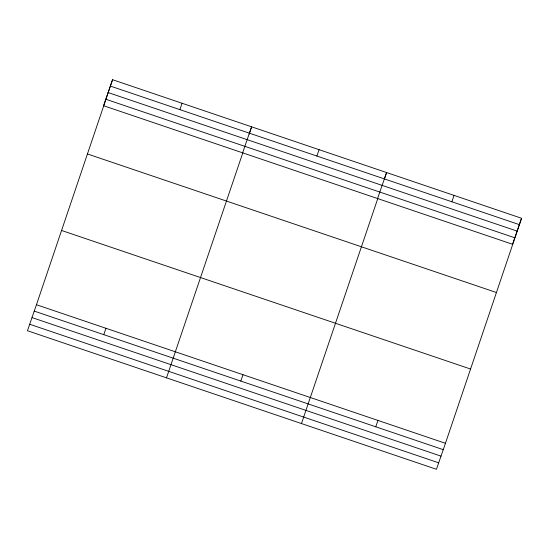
<?xml version="1.0" encoding="UTF-8"?>
<svg xmlns="http://www.w3.org/2000/svg" width="549" height="549" viewBox="0 0 549 549"><rect width="100%" height="100%" fill="white"/><g stroke="black" fill="none" stroke-linecap="round" stroke-linejoin="round"><path stroke-width="0.82" d="M36.454 304.736L112.552 79.708L521.55 218.262L445.452 443.29L436.448 469.292L27.45 330.738L36.454 304.736L445.452 443.29M242.878 152.643L166.512 377.849M249.157 134.08L251.614 126.812L242.61 152.821M377.849 198.367L301.476 423.567M384.396 178.995L386.578 172.537L377.575 198.546M112.552 79.708L103.548 105.71L512.546 244.264L521.55 218.262M179.88 109.628L182.083 103.26M103.782 334.657L105.984 328.288M316.89 156.046L319.099 149.678M240.791 381.075L243.001 374.706M451.861 201.771L454.064 195.403M375.763 426.799L377.966 420.431M110.349 86.076L519.347 224.63M108.105 92.555L517.103 231.108M105.792 99.232L514.79 237.786M87.442 153.967L496.44 292.521M61.57 230.477L470.562 369.031M34.251 311.105L443.249 449.658M32.007 317.583L441.005 456.137M29.694 324.26L438.692 462.814"/></g></svg>
